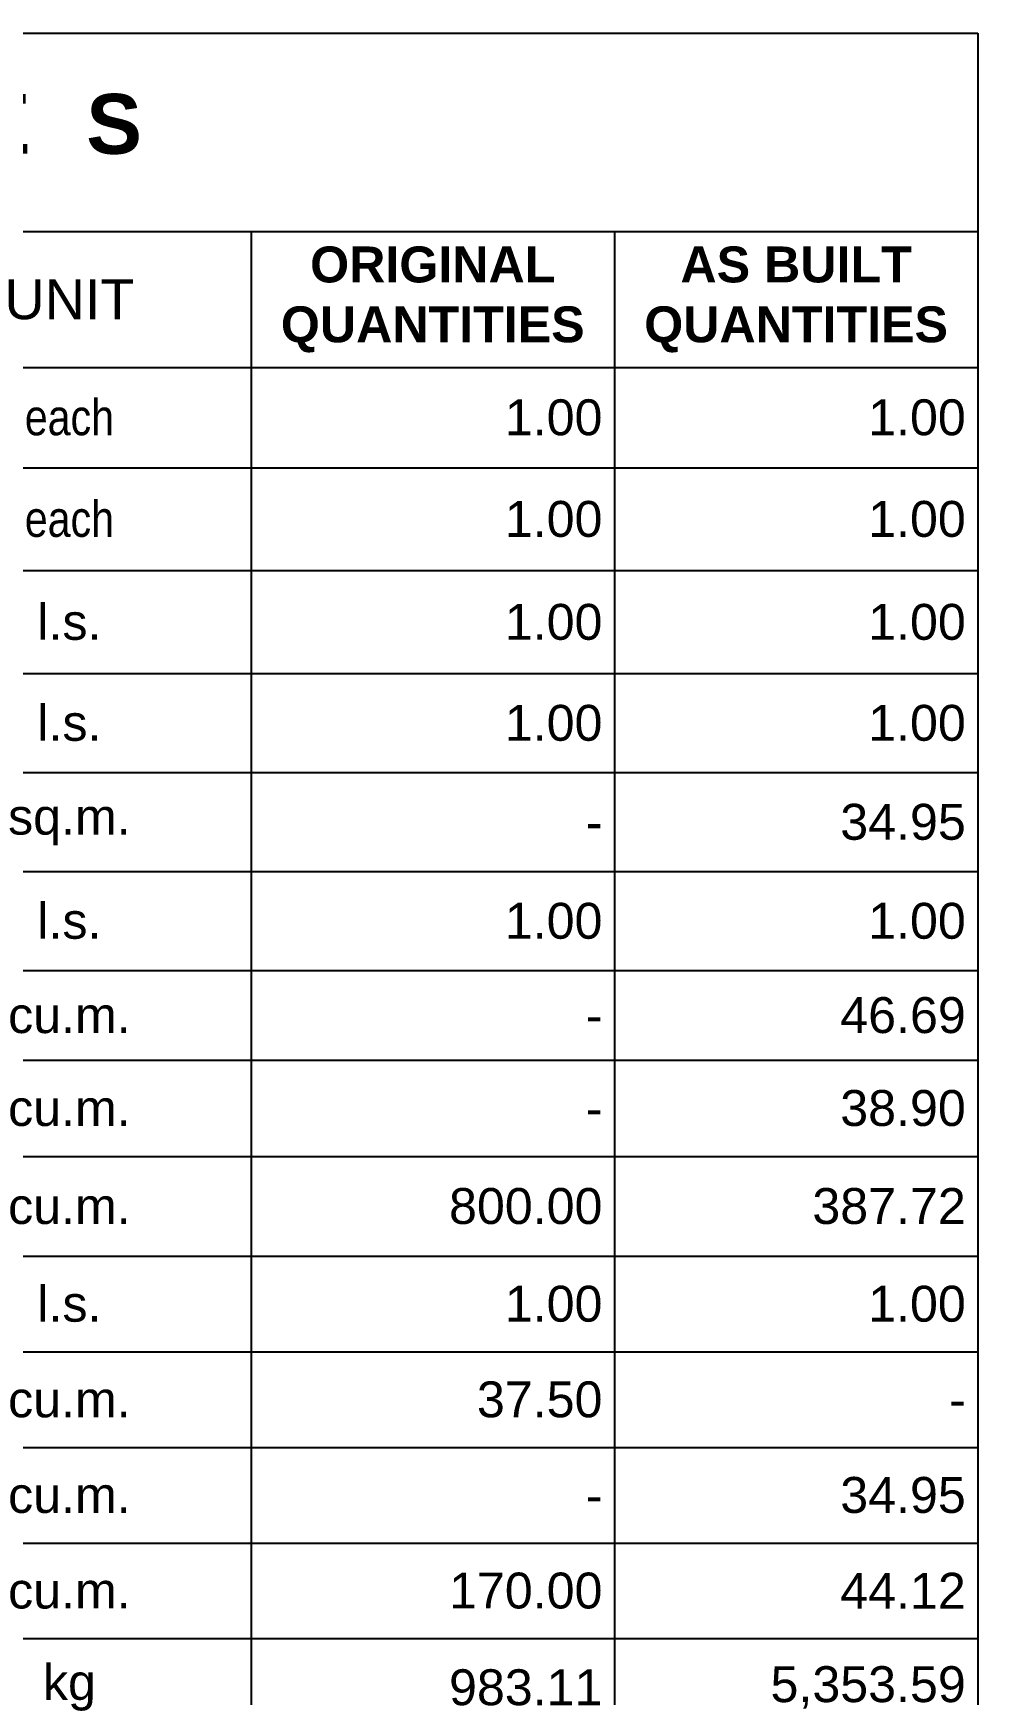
# Model space of a CAD drawing. Header units: metres. Extents: x -460 to 31334, y -1777 to 24987.
# Drawn here: x 145.84 to 150.57, y -811.53 to -803.21 of the extents above; entities that cross this region are included whole.
import ezdxf

# ---------------------------------------------------------------- set-up
doc = ezdxf.new("R2010")
doc.units = ezdxf.units.M
doc.header["$MEASUREMENT"] = 0
doc.styles.add('Annotative', font='arial.ttf')
doc.styles.add('ARIAL', font='arial.ttf', dxfattribs={"height": 0.7})
doc.styles.get("Standard").update_dxf_attribs({"font": 'arial.ttf'})

# ---------------------------------------------------------------- blocks, each defined once
blk = doc.blocks.new('*T546')
at = {"color": 0, "linetype": 'ByBlock', "lineweight": -2, "transparency": 16777216}
for p, q in [((0, 0), (18.8532, 0)), ((0, 0), (0, -21.9867)), ((18.8532, 0), (18.8532, -21.9867)), ((0, -0.9944), (18.8532, -0.9944)), ((2.5, -0.9944), (2.5, -21.9867)), ((13.3903, -0.9944), (13.3903, -21.9867)), ((15.2113, -0.9944), (15.2113, -21.9867)), ((17.0323, -0.9944), (17.0323, -21.9867)), ((0, -1.6746), (18.8532, -1.6746)), ((0, -2.1772), (18.8532, -2.1772)), ((0, -2.6931), (18.8532, -2.6931)), ((0, -3.209), (18.8532, -3.209)), ((0, -3.705), (18.8532, -3.705)), ((0, -4.201), (18.8532, -4.201)), ((0, -4.697), (18.8532, -4.697)), ((0, -5.1462), (18.8532, -5.1462)), ((0, -5.6282), (18.8532, -5.6282)), ((0, -6.1284), (18.8532, -6.1284)), ((0, -6.6076), (18.8532, -6.6076)), ((0, -7.0867), (18.8532, -7.0867)), ((0, -7.5658), (18.8532, -7.5658)), ((0, -8.0449), (18.8532, -8.0449)), ((0, -8.5351), (18.8532, -8.5351)), ((0, -9.0155), (18.8532, -9.0155)), ((0, -9.4974), (18.8532, -9.4974)), ((0, -9.9975), (18.8532, -9.9975)), ((0, -10.4598), (18.8532, -10.4598)), ((0, -10.9334), (18.8532, -10.9334)), ((0, -11.4094), (18.8532, -11.4094)), ((0, -11.8854), (18.8532, -11.8854)), ((0, -12.3507), (18.8532, -12.3507)), ((0, -12.8049), (18.8532, -12.8049)), ((0, -13.2838), (18.8532, -13.2838)), ((0, -13.7666), (18.8532, -13.7666)), ((0, -14.2662), (18.8532, -14.2662)), ((0, -14.7411), (18.8532, -14.7411)), ((0, -15.216), (18.8532, -15.216)), ((0, -15.7031), (18.8532, -15.7031)), ((0, -16.1899), (18.8532, -16.1899)), ((0, -16.6768), (18.8532, -16.6768)), ((0, -17.1684), (18.8532, -17.1684)), ((0, -17.6554), (18.8532, -17.6554)), ((0, -18.1427), (18.8532, -18.1427)), ((0, -18.6214), (18.8532, -18.6214)), ((0, -19.0825), (18.8532, -19.0825)), ((0, -19.5788), (18.8532, -19.5788)), ((0, -20.0619), (18.8532, -20.0619)), ((0, -20.5492), (18.8532, -20.5492)), ((0, -21.0284), (18.8532, -21.0284)), ((0, -21.5075), (18.8532, -21.5075)), ((0, -21.9867), (18.8532, -21.9867))]:
    blk.add_line(p, q, dxfattribs=at)
at = {"color": 0, "lineweight": 25, "transparency": 16777216}
for s, insert, char_height, width, attachment_point in [('{\\fArial|b1|i0|c0|p34;\\T2;SUMMARY OF QUANTITIES }', (9.4266, -0.4972), 0.3, 18.733244, 5), ('{\\fArial|b1|i0|c0|p34;ORIGINAL QUANTITIES }', (16.1218, -1.3345), 0.18, 1.700982, 5), ('{\\fArial|b1|i0|c0|p34;AS BUILT QUANTITIES }', (17.9428, -1.3345), 0.18, 1.700982, 5), ('ITEM NO.', (1.25, -1.3345), 0.2, 2.38, 5), ('DESCRIPTION ', (7.9451, -1.3345), 0.2, 10.770299, 5), ('UNIT', (14.3008, -1.3345), 0.2, 1.700982, 5), ('PROJECT BILLBOARD / SIGNBOARD ', (2.56, -1.9259), 0.18, 10.770299, 4), ('{\\fArial Narrow|b0|i0|c0|p34;each }', (14.3008, -1.9259), 0.18, 1.700982, 5), ('B.5', (1.25, -1.9259), 0.18, 2.38, 5), ('1.00', (16.9723, -1.9259), 0.18, 1.700982, 6), ('1.00', (18.7932, -1.9259), 0.18, 1.700982, 6), ('PROJECT BILLBOARD / SIGNBOARD (COA) ', (2.56, -2.4351), 0.18, 10.770299, 4), ('{\\fArial Narrow|b0|i0|c0|p34;each }', (14.3008, -2.4351), 0.18, 1.700982, 5), ('1.00', (16.9723, -2.4351), 0.18, 1.700982, 6), ('1.00', (18.7932, -2.4351), 0.18, 1.700982, 6), ('B.7', (1.25, -2.951), 0.18, 2.38, 5), ('OCCUPATIONAL SAFETY AND HEALTH ', (2.56, -2.951), 0.18, 10.770299, 4), ('l.s. ', (14.3008, -2.951), 0.18, 1.700982, 5), ('1.00', (18.7932, -2.951), 0.18, 1.700982, 6), ('B.9', (1.25, -3.457), 0.18, 2.38, 5), ('MOBILIZATION / DEMOBILIZATION', (2.56, -3.457), 0.18, 10.770299, 4), ('l.s. ', (14.3008, -3.457), 0.18, 1.700982, 5), ('1.00', (18.7932, -3.457), 0.18, 1.700982, 6), ('741(1)', (1.25, -3.953), 0.18, 2.38, 5), ('CONCRETE PAVING BLOCKS', (2.56, -3.953), 0.18, 10.770299, 4), ('sq.m. ', (14.3008, -3.953), 0.18, 1.700982, 5), ('34.95', (18.7932, -3.953), 0.18, 1.700982, 6), ('-', (16.9723, -3.953), 0.18, 1.700982, 6), ('800(2)', (1.25, -4.449), 0.18, 2.38, 5), ('CLEARING AND GRUBBING', (2.56, -4.449), 0.18, 10.770299, 4), ('l.s. ', (14.3008, -4.449), 0.18, 1.700982, 5), ('1.00', (16.9723, -4.449), 0.18, 1.700982, 6), ('1.00', (18.7932, -4.449), 0.18, 1.700982, 6), ('803(1)a', (1.25, -4.9216), 0.18, 2.38, 5), ('STRUCTURE EXCAVATION (Common Soil)', (2.56, -4.9216), 0.18, 10.770299, 4), ('46.69', (18.7932, -4.9216), 0.18, 1.700982, 6), ('cu.m. ', (14.3008, -4.9216), 0.18, 1.700982, 5), ('-', (16.9723, -4.9216), 0.18, 1.700982, 6), ('804(1)a', (1.25, -5.3872), 0.18, 2.38, 5), ('EMBANKMENT FROM STRUCTURE EXCAVATION ', (2.56, -5.3872), 0.18, 10.770299, 4), ('38.90', (18.7932, -5.3872), 0.18, 1.700982, 6), ('cu.m. ', (14.3008, -5.3872), 0.18, 1.700982, 5), ('-', (16.9723, -5.3872), 0.18, 1.700982, 6), ('804(1)b', (1.25, -5.8783), 0.18, 2.38, 5), ('EMBANKMENT FROM BORROW ', (2.56, -5.8783), 0.18, 10.770299, 4), ('cu.m. ', (14.3008, -5.8783), 0.18, 1.700982, 5), ('800.00', (16.9723, -5.8783), 0.18, 1.700982, 6), ('387.72', (18.7932, -5.8783), 0.18, 1.700982, 6), ('807(2a', (1.25, -6.368), 0.18, 2.38, 5), ('SOFTSCAPE', (2.56, -6.368), 0.18, 10.770299, 4), ('l.s. ', (14.3008, -6.368), 0.18, 1.700982, 5), ('1.00', (18.7932, -6.368), 0.18, 1.700982, 6), ('1714(1)a1', (1.25, -6.8471), 0.18, 2.38, 5), ('GABIONS(0.50x1mx3m) METALLIC COATED', (2.56, -6.8471), 0.18, 10.770299, 4), ('cu.m. ', (14.3008, -6.8471), 0.18, 1.700982, 5), ('37.50', (16.9723, -6.8471), 0.18, 1.700982, 6), ('-', (18.7932, -6.8471), 0.18, 1.700982, 6), ('901(1)', (1.25, -7.3262), 0.18, 2.38, 5), ('LEAN CONCRETE', (2.56, -7.3262), 0.18, 10.770299, 4), ('34.95', (18.7932, -7.3262), 0.18, 1.700982, 6), ('cu.m. ', (14.3008, -7.3262), 0.18, 1.700982, 5), ('-', (16.9723, -7.3262), 0.18, 1.700982, 6), ('900(1)c2', (1.25, -7.8053), 0.18, 2.38, 5), ('STRUCTURAL CONCRETE (Footing, Columns, beams and Slab on Fill)', (2.56, -7.8053), 0.18, 10.770299, 4), ('170.00', (16.9723, -7.8053), 0.18, 1.700982, 6), ('44.12', (18.7932, -7.8053), 0.18, 1.700982, 6), ('cu.m. ', (14.3008, -7.8053), 0.18, 1.700982, 5), ('902(1)a', (1.25, -8.29), 0.18, 2.38, 5), ('REINFORCING STEEL (Deformed Grade 40)', (2.56, -8.29), 0.18, 10.770299, 4), ('kg', (14.3008, -8.29), 0.18, 1.700982, 5), ('983.11', (16.9723, -8.29), 0.18, 1.700982, 6), ('5,353.59', (18.7932, -8.29), 0.18, 1.700982, 6), ('1001(8)', (1.25, -8.7753), 0.18, 2.38, 5), ('SEWER LINE WORKS', (2.56, -8.7753), 0.18, 10.770299, 4), ('l.s. ', (14.3008, -8.7753), 0.18, 1.700982, 5), ('1.00', (18.7932, -8.7753), 0.18, 1.700982, 6), ('-', (16.9723, -8.7753), 0.18, 1.700982, 6), ('1002(4)', (1.25, -9.2564), 0.18, 2.38, 5), ('l.s. ', (14.3008, -9.2564), 0.18, 1.700982, 5), ('PLUMBING FIXTURES', (2.56, -9.2564), 0.18, 10.770299, 4), ('1.00', (18.7932, -9.2564), 0.18, 1.700982, 6), ('-', (16.9723, -9.2564), 0.18, 1.700982, 6), ('1002(27)', (1.25, -9.7474), 0.18, 2.38, 5), ('PLUMBING WORKS ', (2.56, -9.7474), 0.18, 10.770299, 4), ('l.s. ', (14.3008, -9.7474), 0.18, 1.700982, 5), ('1.00', (18.7932, -9.7474), 0.18, 1.700982, 6), ('-', (16.9723, -9.7474), 0.18, 1.700982, 6), ('1003(1)a1', (1.25, -10.2286), 0.18, 2.38, 5), ('{\\fArial Narrow|b0|i0|c0|p34;CEILING, 4.5mm, METAL FRAME  (Fiber Cement Board)}', (2.56, -10.2286), 0.18, 10.770299, 4), ('{\\fArial Narrow|b0|i0|c0|p34;sq.m. }', (14.3008, -10.2286), 0.18, 1.700982, 5), ('91.16', (18.7932, -10.2286), 0.18, 1.700982, 6), ('-', (16.9723, -10.2286), 0.18, 1.700982, 6), ('1003(17)', (1.25, -10.6966), 0.18, 2.38, 5), ('CARPENTRY AND JOINERY WORKS', (2.56, -10.6966), 0.18, 10.770299, 4), ('{\\fArial Narrow|b0|i0|c0|p34;l.s. }', (14.3008, -10.6966), 0.18, 1.700982, 5), ('1.00', (16.9723, -10.6966), 0.18, 1.700982, 6), ('1.00', (18.7932, -10.6966), 0.18, 1.700982, 6), ('1007(1)b', (1.25, -11.1714), 0.18, 2.38, 5), ('ALUMINUM FRAMED GLASS DOORS (Swing Type)', (2.56, -11.1714), 0.18, 10.770299, 4), ('{\\fArial Narrow|b0|i0|c0|p34;sq.m. }', (14.3008, -11.1714), 0.18, 1.700982, 5), ('7.46', (18.7932, -11.1714), 0.18, 1.700982, 6), ('-', (16.9723, -11.1714), 0.18, 1.700982, 6), ('1008(1)a', (1.25, -11.6474), 0.18, 2.38, 5), ('ALUMINUM GLASS WINDOWS (Sliding Type)', (2.56, -11.6474), 0.18, 10.770299, 4), ('{\\fArial Narrow|b0|i0|c0|p34;sq.m. }', (14.3008, -11.6474), 0.18, 1.700982, 5), ('23.52', (18.7932, -11.6474), 0.18, 1.700982, 6), ('-', (16.9723, -11.6474), 0.18, 1.700982, 6), ('1010(2)b', (1.25, -12.1181), 0.18, 2.38, 5), ('WOODEN PANEL DOORS ', (2.56, -12.1181), 0.18, 10.770299, 4), ('{\\fArial Narrow|b0|i0|c0|p34;sq.m. }', (14.3008, -12.1181), 0.18, 1.700982, 5), ('8.40', (18.7932, -12.1181), 0.18, 1.700982, 6), ('-', (16.9723, -12.1181), 0.18, 1.700982, 6), ('1013(2)a2', (1.25, -12.5778), 0.18, 2.38, 5), ('FABRICATED METAL ROOFING ACCESSORY, FLASHING ', (2.56, -12.5778), 0.18, 10.770299, 4), ('l.m. ', (14.3008, -12.5778), 0.18, 1.700982, 5), ('26.20', (18.7932, -12.5778), 0.18, 1.700982, 6), ('-', (16.9723, -12.5778), 0.18, 1.700982, 6), ('1013(2)b1', (1.25, -13.0444), 0.18, 2.38, 5), ('FABRICATED METAL ROOFING ACCESSORY, GUTTER ', (2.56, -13.0444), 0.18, 10.770299, 4), ('l.m.', (14.3008, -13.0444), 0.18, 1.700982, 5), ('10.60', (18.7932, -13.0444), 0.18, 1.700982, 6), ('-', (16.9723, -13.0444), 0.18, 1.700982, 6), ('1014(1)b2', (1.25, -13.5252), 0.18, 2.38, 5), ('PREPAINTED METAL SHEETS,(Above0.427mm, Rib Type, Long Span)', (2.56, -13.5252), 0.18, 10.770299, 4), ('{\\fArial Narrow|b0|i0|c0|p34;sq.m. }', (14.3008, -13.5252), 0.18, 1.700982, 5), ('332.00', (16.9723, -13.5252), 0.18, 1.700982, 6), ('91.16', (18.7932, -13.5252), 0.18, 1.700982, 6), ('1018(2)', (1.25, -14.0164), 0.18, 2.38, 5), ('UNGLAZED TILES (floor tiles)', (2.56, -14.0164), 0.18, 10.770299, 4), ('{\\fArial Narrow|b0|i0|c0|p34;sq.m. }', (14.3008, -14.0164), 0.18, 1.700982, 5), ('111.83', (18.7932, -14.0164), 0.18, 1.700982, 6), ('-', (16.9723, -14.0164), 0.18, 1.700982, 6), ('1018(5)', (1.25, -14.5037), 0.18, 2.38, 5), ('GLAZED TILES (wall tiles)', (2.56, -14.5037), 0.18, 10.770299, 4), ('{\\fArial Narrow|b0|i0|c0|p34;sq.m. }', (14.3008, -14.5037), 0.18, 1.700982, 5), ('46.12', (18.7932, -14.5037), 0.18, 1.700982, 6), ('-', (16.9723, -14.5037), 0.18, 1.700982, 6), ('1027(1)', (1.25, -14.9785), 0.18, 2.38, 5), ('CEMENT PLASTER FINISH ', (2.56, -14.9785), 0.18, 10.770299, 4), ('{\\fArial Narrow|b0|i0|c0|p34;sq.m. }', (14.3008, -14.9785), 0.18, 1.700982, 5), ('386.90', (18.7932, -14.9785), 0.18, 1.700982, 6), ('-', (16.9723, -14.9785), 0.18, 1.700982, 6), ('1032(1)a', (1.25, -15.4595), 0.18, 2.38, 5), ('PAINTING WORKS, MASONRY / CONCRETE ', (2.56, -15.4595), 0.18, 10.770299, 4), ('{\\fArial Narrow|b0|i0|c0|p34;sq.m. }', (14.3008, -15.4595), 0.18, 1.700982, 5), ('386.90', (18.7932, -15.4595), 0.18, 1.700982, 6), ('-', (16.9723, -15.4595), 0.18, 1.700982, 6), ('1032(1)c', (1.25, -15.9465), 0.18, 2.38, 5), ('PAINTING WORKS, WOOD (Including ceiling)', (2.56, -15.9465), 0.18, 10.770299, 4), ('{\\fArial Narrow|b0|i0|c0|p34;sq.m. }', (14.3008, -15.9465), 0.18, 1.700982, 5), ('525.00', (16.9723, -15.9465), 0.18, 1.700982, 6), ('182.25', (18.7932, -15.9465), 0.18, 1.700982, 6), ('1032(1)c', (1.25, -16.4333), 0.18, 2.38, 5), ('PAINTING WORKS, STEEL ', (2.56, -16.4333), 0.18, 10.770299, 4), ('{\\fArial Narrow|b0|i0|c0|p34;sq.m. }', (14.3008, -16.4333), 0.18, 1.700982, 5), ('54.74', (18.7932, -16.4333), 0.18, 1.700982, 6), ('-', (16.9723, -16.4333), 0.18, 1.700982, 6), ('1033(1)', (1.25, -16.9226), 0.18, 2.38, 5), ('METAL DECK PANEL ', (2.56, -16.9226), 0.18, 10.770299, 4), ('{\\fArial Narrow|b0|i0|c0|p34;l.m. }', (14.3008, -16.9226), 0.18, 1.700982, 5), ('70.67', (18.7932, -16.9226), 0.18, 1.700982, 6), ('-', (16.9723, -16.9226), 0.18, 1.700982, 6), ('1043(1)', (1.25, -17.4119), 0.18, 2.38, 5), ('PVC DOORS AND FRAMES ', (2.56, -17.4119), 0.18, 10.770299, 4), ('5.04', (18.7932, -17.4119), 0.18, 1.700982, 6), ('{\\fArial Narrow|b0|i0|c0|p34;sq.m. }', (14.3008, -17.4119), 0.18, 1.700982, 5), ('-', (16.9723, -17.4119), 0.18, 1.700982, 6), ('1046(2)a2', (1.25, -17.899), 0.18, 2.38, 5), ('CHB NON LOAD BEARING, 100mm (including Reinforcing Steel)', (2.56, -17.899), 0.18, 10.770299, 4), ('260.53', (18.7932, -17.899), 0.18, 1.700982, 6), ('{\\fArial Narrow|b0|i0|c0|p34;sq.m. }', (14.3008, -17.899), 0.18, 1.700982, 5), ('-', (16.9723, -17.899), 0.18, 1.700982, 6), ('1047(10)', (1.25, -18.382), 0.18, 2.38, 5), ('METAL STRUCTURE ACCESSORIES (Square Bar, 2" G.I. Pipe, C-purlins) ', (2.56, -18.382), 0.18, 10.770299, 4), ('l.s. ', (14.3008, -18.382), 0.18, 1.700982, 5), ('1.00', (16.9723, -18.382), 0.18, 1.700982, 6), ('1.00', (18.7932, -18.382), 0.18, 1.700982, 6), ('1100(10)', (1.25, -18.8519), 0.18, 2.38, 5), ('CONDUITS, BOXES & FITTING (Conduit Works / Conduit Rough - in)', (2.56, -18.8519), 0.18, 10.770299, 4), ('{\\fArial Narrow|b0|i0|c0|p34;l.s. }', (14.3008, -18.8519), 0.18, 1.700982, 5), ('1.00', (18.7932, -18.8519), 0.18, 1.700982, 6), ('-', (16.9723, -18.8519), 0.18, 1.700982, 6), ('1101(2)b3', (1.25, -19.3307), 0.18, 2.38, 5), ('ELECTRIC WIRES (5.5mm²TW/THHN/THWN2, Standard)', (2.56, -19.3307), 0.18, 10.770299, 4), ('m', (14.3008, -19.3307), 0.18, 1.700982, 5), ('455.00', (16.9723, -19.3307), 0.18, 1.700982, 6), ('455.00', (18.7932, -19.3307), 0.18, 1.700982, 6), ('1102(1)', (1.25, -19.8204), 0.18, 2.38, 5), ('PANELBOARD WITH MAIN AND BRANCH BREAKER ', (2.56, -19.8204), 0.18, 10.770299, 4), ('{\\fArial Narrow|b0|i0|c0|p34;l.s. }', (14.3008, -19.8204), 0.18, 1.700982, 5), ('1.00', (18.7932, -19.8204), 0.18, 1.700982, 6), ('-', (16.9723, -19.8204), 0.18, 1.700982, 6), ('1103(1)', (1.25, -20.3056), 0.18, 2.38, 5), ('LIGHTING FIXTURE AND LAMPS ', (2.56, -20.3056), 0.18, 10.770299, 4), ('{\\fArial Narrow|b0|i0|c0|p34;l.s. }', (14.3008, -20.3056), 0.18, 1.700982, 5), ('1.00', (16.9723, -20.3056), 0.18, 1.700982, 6), ('1.00', (18.7932, -20.3056), 0.18, 1.700982, 6), ('1200(13)', (1.25, -20.7888), 0.18, 2.38, 5), ('AIRCONDITIONING, SPLIT TYPE ', (2.56, -20.7888), 0.18, 10.770299, 4), ('{\\fArial Narrow|b0|i0|c0|p34;l.s. }', (14.3008, -20.7888), 0.18, 1.700982, 5), ('1.00', (18.7932, -20.7888), 0.18, 1.700982, 6), ('-', (16.9723, -20.7888), 0.18, 1.700982, 6), ('1600(3)', (1.25, -21.268), 0.18, 2.38, 5), ('DEWATERING', (2.56, -21.268), 0.18, 10.770299, 4), ('{\\fArial Narrow|b0|i0|c0|p34;l.s. }', (14.3008, -21.268), 0.18, 1.700982, 5), ('1.00', (18.7932, -21.268), 0.18, 1.700982, 6), ('-', (16.9723, -21.268), 0.18, 1.700982, 6)]:
    blk.add_mtext(s, dxfattribs=dict(at, insert=insert, char_height=char_height, width=width, attachment_point=attachment_point))
at = {"color": 0, "lineweight": 25, "transparency": 16777216, "char_height": 0.18}
for s, insert, width, attachment_point, style in [('B.5', (1.25, -2.4351), 2.38, 5, 'ARIAL'), ('1.00', (16.9723, -2.951), 1.700982, 6, 'Annotative'), ('1.00', (16.9723, -3.457), 1.700982, 6, 'Annotative'), ('1.00', (16.9723, -6.368), 1.700982, 6, 'Annotative')]:
    blk.add_mtext(s, dxfattribs=dict(at, insert=insert, width=width, attachment_point=attachment_point, style=style))

msp = doc.modelspace()

# ---------------------------------------------------------------- block references
msp.add_blockref('*T546', (131.71563, -803.20738))

doc.saveas('drawing.dxf')
